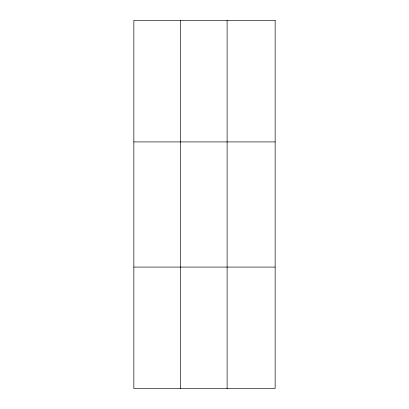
<?xml version="1.0" encoding="UTF-8"?>
<svg xmlns="http://www.w3.org/2000/svg" width="409" height="409" viewBox="0 0 409 409"><rect width="100%" height="100%" fill="white"/><g stroke="black" fill="none" stroke-linecap="round" stroke-linejoin="round"><path stroke-width="0.61" d="M180.481 388.55L180.481 20.45M227.107 388.55L227.107 20.45M133.85 141.923L275.15 141.923M133.85 267.077L275.15 267.077M275.15 20.45L275.15 388.55L133.85 388.55L133.85 20.45L275.15 20.45"/></g></svg>
